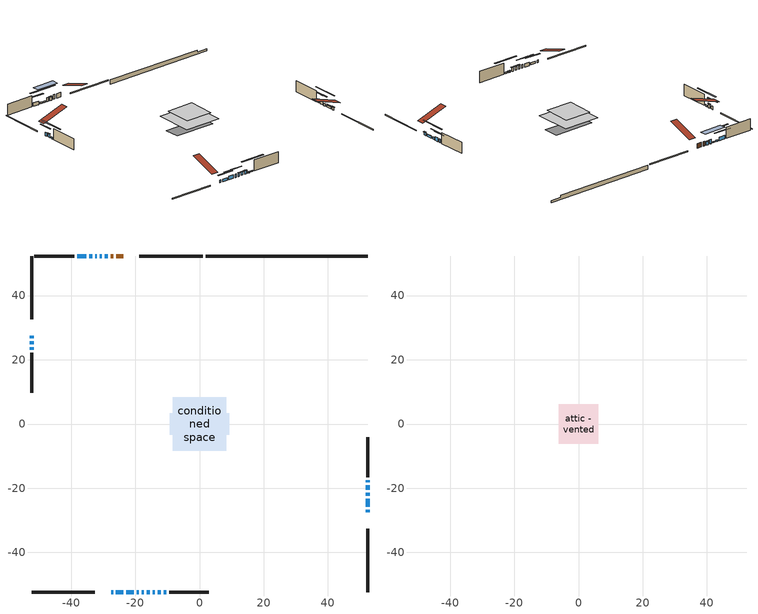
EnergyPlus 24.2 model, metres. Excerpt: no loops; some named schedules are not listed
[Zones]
conditioned space
 floor outside (Floor1 construction): -2.2,-2.2 -2.2,2.2 2.2,2.2 2.2,-2.2 z1.17
 floor adiabatic (AdiabaticFloorConstruction): -8.35,-8.35 -8.35,8.35 8.35,8.35 8.35,-8.35 z3.61
 floor foundation (Slab1 construction): -9.27,-3.33 -9.27,3.33 9.27,3.33 9.27,-3.33 z-0.66
 wall outside (RimJoist1 construction): 1,52.32 -18.78,52.32 / -52.32,-52.32 -32.55,-52.32 / -52.32,52.32 -52.32,32.55 / 52.32,-52.32 52.32,-32.55 z1.17:1.47
 wall outside (AdiabaticWallConstruction 1): -23.77,52.32 -25.86,52.32 / -26.79,52.32 -27.62,52.32 z1.17:3.2
 wall outside (AdiabaticWallConstruction): -27.56,-52.32 -26.94,-52.32 / 52.32,-27.56 52.32,-26.69 z1.17:2.39; -26.01,-52.32 -23.7,-52.32 z1.17:2.19; -22.77,-52.32 -20.48,-52.32 / -52.32,27.56 -52.32,26.64 / -28.55,52.32 -29.46,52.32 / -16.48,-52.32 -15.46,-52.32 / -52.32,25.71 -52.32,24.8 / -35.31,52.32 -38.06,52.32 z1.17:2.69; -19.56,-52.32 -18.95,-52.32 / -18.02,-52.32 -17.41,-52.32 / -14.53,-52.32 -13.87,-52.32 / 52.32,-18.1 52.32,-17.49 z1.17:2.7; 52.32,-25.76 52.32,-23.32 z1.17:2.03; -30.39,52.32 -31,52.32 z1.17:2.95; -12.94,-52.32 -12.02,-52.32 z1.17:1.58; 52.32,-22.4 52.32,-21.48 z1.17:2.24; -31.93,52.32 -32.54,52.32 / -11.1,-52.32 -10.39,-52.32 z1.17:1.78; -33.47,52.32 -34.38,52.32 / -52.32,23.87 -52.32,23.1 z1.17:1.93; 52.32,-20.55 52.32,-19.03 z1.17:2.85
 wall outside (Wall1 construction): -38.98,52.32 -51.39,52.32 / -9.46,-52.32 2.95,-52.32 / -52.32,22.18 -52.32,9.77 / 52.32,-16.56 52.32,-4.15 z1.17:6.05
 wall foundation (FoundationWall1 construction): 1.93,52.32,-0.66 1.93,52.32,1.17 47.28,52.32,1.17 47.28,52.32,0.23 52.32,52.32,0.23 52.32,52.32,-0.66
 window (WindowConstruction 16): -27.55,-52.32 -26.94,-52.32 z1.17:2.39
 window (WindowConstruction 3): -26.01,-52.32 -23.7,-52.32 z1.17:2.18
 window (WindowConstruction 4): -22.77,-52.32 -20.48,-52.32 z1.17:2.69
 window (WindowConstruction 5): -19.56,-52.32 -18.95,-52.32 z1.17:2.69
 window (WindowConstruction 6): -52.32,27.55 -52.32,26.64 z1.17:2.69
 window (WindowConstruction 7): 52.32,-27.55 52.32,-26.69 z1.17:2.39
 window (WindowConstruction 8): 52.32,-25.76 52.32,-23.32 z1.17:2.03
 window (WindowConstruction 9): -28.55,52.32 -29.46,52.32 z1.17:2.69
 window (WindowConstruction 10): -30.39,52.32 -31,52.32 z1.17:2.95
 window (WindowConstruction 11): -18.02,-52.32 -17.41,-52.32 z1.17:2.69
 window (WindowConstruction 12): -16.48,-52.32 -15.46,-52.32 z1.17:2.69
 window (WindowConstruction 13): -14.53,-52.32 -13.87,-52.32 z1.17:2.69
 window (WindowConstruction 14): -12.94,-52.32 -12.03,-52.32 z1.17:1.58
 window (WindowConstruction 15): -52.32,25.71 -52.32,24.8 z1.17:2.69
 window (WindowConstruction 17): 52.32,-22.4 52.32,-21.48 z1.17:2.24
 window (WindowConstruction 18): -31.93,52.32 -32.54,52.32 z1.17:1.78
 window (WindowConstruction 19): -33.47,52.32 -34.38,52.32 z1.17:1.93
 window (WindowConstruction 20): -11.1,-52.32 -10.39,-52.32 z1.17:1.78
 window (WindowConstruction 21): -52.32,23.87 -52.32,23.11 z1.17:1.93
 window (WindowConstruction): 52.32,-20.55 52.32,-19.03 z1.17:2.85
 window (WindowConstruction 1): 52.32,-18.1 52.32,-17.49 z1.17:2.69
 window (WindowConstruction 2): -35.31,52.32 -38.05,52.32 z1.17:2.69
 door (Door): -23.77,52.32 -25.86,52.32 z1.17:3.2
 door (Door 1): -26.79,52.32 -27.62,52.32 z1.17:3.2
 ceiling adiabatic (AdiabaticFloorConstruction): 8.35,-8.35 8.35,8.35 -8.35,8.35 -8.35,-8.35 z3.61
attic - vented
 floor to conditioned space (Floor2 construction Reversed): -6.11,-6.11 -6.11,6.11 6.11,6.11 6.11,-6.11 z6.05
 roof outside (Roof1 construction): -22.84,52.32,6.05 -22.84,40.43,10.01 -19.71,40.43,10.01 -19.71,52.32,6.05; -28.48,-52.32,6.05 -28.48,-40.43,10.01 -31.62,-40.43,10.01 -31.62,-52.32,6.05; -52.32,28.48,6.05 -40.43,28.48,10.01 -40.43,31.62,10.01 -52.32,31.62,6.05; 52.32,-28.48,6.05 40.43,-28.48,10.01 40.43,-31.62,10.01 52.32,-31.62,6.05
shading: -21.11,-52.32 -28.6,-52.32 -28.6,-52.73 -21.11,-52.73 z4.78; -17.89,-52.32 -25.36,-52.32 -25.36,-52.73 -17.89,-52.73 z5.28; -16.36,-52.32 -22.15,-52.32 -22.15,-52.73 -16.36,-52.73 z5.28; -52.32,24.05 -52.32,30.14 -52.73,30.14 -52.73,24.05 z5.28; 52.32,-26.49 52.32,-27.76 52.73,-27.76 52.73,-26.49 z2.59; 52.32,-23.12 52.32,-25.96 52.73,-25.96 52.73,-23.12 z2.23; -29.66,52.32 -28.35,52.32 -28.35,52.73 -29.66,52.73 z2.9; -35.88,52.32 -25.51,52.32 -25.51,55.12 -35.88,55.12 z7.83; -17.21,-52.32 -18.22,-52.32 -18.22,-52.73 -17.21,-52.73 z2.9; -15.26,-52.32 -16.68,-52.32 -16.68,-52.73 -15.26,-52.73 z2.9; -13.67,-52.32 -14.73,-52.32 -14.73,-52.73 -13.67,-52.73 z2.9; -11.83,-52.32 -13.14,-52.32 -13.14,-52.73 -11.83,-52.73 z1.78; -52.32,24.6 -52.32,25.91 -52.73,25.91 -52.73,24.6 z2.9; 52.32,-16.15 52.32,-27.73 52.73,-27.73 52.73,-16.15 z7.57; -37.87,52.32 -26.6,52.32 -26.6,52.73 -37.87,52.73 z7.11; -39.71,52.32 -28.14,52.32 -28.14,52.73 -39.71,52.73 z7.26; -5.06,-52.32 -16.43,-52.32 -16.43,-52.73 -5.06,-52.73 z7.11; -52.32,17.77 -52.32,29.2 -52.73,29.2 -52.73,17.77 z7.26; 52.32,-16.44 52.32,-23.14 52.73,-23.14 52.73,-16.44 z5.44; 52.32,-14.9 52.32,-20.69 52.73,-20.69 52.73,-14.9 z5.28; -40.65,52.32 -32.72,52.32 -32.72,52.73 -40.65,52.73 z5.28
[Building]
Building 1: Terrain=Suburbs
[Site:Location]
Point Petre AUT_ON: Latitude {deg}=43.83; Longitude {deg}=-77.15; Time Zone {hr}=-5; Elevation {m}=79; Keep Site Location Information=Yes
[Site:GroundTemperature:Shallow]
3.7516, 1.80644, 1.65067, 2.57374, 6.27937, 9.96774, 13.1654, 15.191, 15.363, 13.7156, 10.5995, 7.02426
[Site:WaterMainsTemperature]
Calculation Method=Schedule; Temperature Schedule=mains temperature schedule
[Material] Roughness=Rough; Thermal Absorptance=0.9
Name | Thickness {m} | Conductivity {W/m-K} | Density {kg/m3} | Specific Heat {J/kg-K} | Solar Absorptance | Visible Absorptance
asphalt or fiberglass shingles | 0.00635 | 0.162714 | 1121.4 | 1465.45 | 0.47 | 0.47
ceiling loosefill ins | 0.0846667 | 0.0480833 | 16.02 | 1046.75 | 0.7 | 0.7
ceiling stud and cavity | 0.1397 | 0.0955869 | 65.682 | 1177.47 | 0.7 | 0.7
concrete 4.0 in. | 0.1016 | 1.803125 | 2242.8 | 837.4 | 0.7 | 0.7
concrete 8.0 in. | 0.2032 | 1.803125 | 2242.8 | 837.4 | 0.7 | 0.7
door material | 0.04445 | 0.188738 | 512.64 | 1214.23 | 0.7 | 0.7
exterior vertical ins | 0.00483331 | 0.029427 | 32.04 | 1214.23 | 0.7 | 0.7
floor covering | 0.0127 | 0.0433444 | 54.468 | 1339.84 | 0.6 | 0.6
floor rigid ins; wall rigid ins | 0.512978 | 0.029427 | 32.04 | 1214.23 | 0.7 | 0.7
floor stud and cavity | 0.1397 | 0.528223 | 92.3553 | 1139.71 | 0.7 | 0.7
floor stud and cavity 1 | 0.1397 | 1.75129 | 37.0049 | 1207.88 | 0.7 | 0.7
furniture material conditioned space 1 | 0.1524 | 0.115458 | 640.8 | 1214.23 | 0.6 | 0.6
gypsum board | 0.0127 | 0.160291 | 801 | 837.4 | 0.6 | 0.6
gypsum board 1 | 0.0127 | 0.160291 | 801 | 837.4 | 0.7 | 0.7
osb sheathing 0.5 in. | 0.0127 | 0.115458 | 512.64 | 1214.23 | 0.7 | 0.7
osb sheathing 0.75 in. | 0.01905 | 0.115458 | 512.64 | 1214.23 | 0.7 | 0.7
rim joist stud and cavity | 0.0508 | 0.107068 | 50.32683 | 1063.81 | 0.6 | 0.6
slab rigid ins | 0.00025908 | 0.029427 | 32.04 | 1214.23 | 0.7 | 0.7
wall stud and cavity | 0.1397 | 0.515213 | 139.0536 | 1170.24 | 0.7 | 0.7
wall stud and cavity 1 | 0.0889 | 0.380278 | 52.3479 | 1209.89 | 0.7 | 0.7
wall stud and cavity 2 | 0.0889 | 0.391764 | 83.0341 | 1211.67 | 0.7 | 0.7
wood siding | 0.0254 | 0.102417 | 544.68 | 1172.36 | 0.74 | 0.74
wood siding 1; wood siding 2; wood siding 3 | 0.0254 | 0.102417 | 544.68 | 1172.36 | 0.7 | 0.7
[WindowMaterial:SimpleGlazingSystem]
Name | U-Factor {W/m2-K} | Solar Heat Gain Coefficient
WindowMaterial | 2.77541 | 0.65
WindowMaterial 1 | 2.76746 | 0.63
WindowMaterial 10 | 5.0943 | 0.64
WindowMaterial 11 | 4.98699 | 0.61
WindowMaterial 12 | 2.77257 | 0.64
WindowMaterial 13 | 2.74702 | 0.58
WindowMaterial 14 | 2.765186 | 0.62
WindowMaterial 15 | 2.75269 | 0.59
WindowMaterial 16 | 5.411134 | 0.69
WindowMaterial 2 | 2.45346 | 0.62
WindowMaterial 3 | 2.41429 | 0.63
WindowMaterial 4 | 2.48072 | 0.61
WindowMaterial 5 | 2.52217 | 0.59
WindowMaterial 6 | 2.773703 | 0.65
WindowMaterial 7 | 5.53378 | 0.72
WindowMaterial 8 | 2.56305 | 0.57
WindowMaterial 9 | 2.50627 | 0.59
[Construction]
AdiabaticFloorConstruction: floor stud and cavity 1, floor rigid ins, osb sheathing 0.75 in., floor covering
AdiabaticWallConstruction: wood siding 2, wall rigid ins, wall stud and cavity 1, gypsum board
AdiabaticWallConstruction 1: wood siding 3, wall rigid ins, wall stud and cavity 1, gypsum board
Door; Door 1: door material
Floor1 construction: floor stud and cavity, osb sheathing 0.75 in., floor covering
Floor2 construction Reversed: gypsum board, ceiling stud and cavity, ceiling loosefill ins
FoundationWall1 construction: concrete 8.0 in., gypsum board 1
furniture construction conditioned space 1: furniture material conditioned space 1
PartitionWallConstruction: gypsum board, wall stud and cavity 2, gypsum board
RimJoist1 construction: wood siding 1, rim joist stud and cavity
Roof1 construction: asphalt or fiberglass shingles
Slab1 construction: slab rigid ins, concrete 4.0 in.
Wall1 construction: wood siding, osb sheathing 0.5 in., wall stud and cavity, gypsum board
WindowConstruction: WindowMaterial
WindowConstruction 1: WindowMaterial 1
WindowConstruction 10: WindowMaterial 7
WindowConstruction 11; WindowConstruction 5: WindowMaterial 5
WindowConstruction 12: WindowMaterial 8
WindowConstruction 13: WindowMaterial 9
WindowConstruction 14: WindowMaterial 10
WindowConstruction 15; WindowConstruction 2; WindowConstruction 6; WindowConstruction 9: WindowMaterial 2
WindowConstruction 16: WindowMaterial 11
WindowConstruction 17: WindowMaterial 12
WindowConstruction 18: WindowMaterial 13
WindowConstruction 19: WindowMaterial 14
WindowConstruction 20: WindowMaterial 15
WindowConstruction 21: WindowMaterial 16
WindowConstruction 3: WindowMaterial 3
WindowConstruction 4: WindowMaterial 4
WindowConstruction 7; WindowConstruction 8: WindowMaterial 6
[Zone] Multiplier=1; Part of Total Floor Area=Yes
Name | Volume {m3}
attic - vented | 96.0317
conditioned space | 1007.5
[Space]
Name | Zone | Volume {m3}
attic - vented 1 | attic - vented | 96.0317
conditioned space 1 | conditioned space | 1007.5
[ZoneInfiltration:EffectiveLeakageArea]
infil attic - vented 1: Zone or Space=attic - vented 1; Schedule=Always On Discrete; Effective Air Leakage Area {cm2}=5424.73; Stack Coefficient=0.000275752; Wind Coefficient=1.12196e-05
[ZoneMixing]
whole house fan mix: Zone or Space=attic - vented; Schedule=Always On Continuous; Design Flow Rate Calculation Method=Flow/Zone; Design Flow Rate {m3/s}=0; Source Zone or Space=conditioned space
[SurfaceProperty:ExposedFoundationPerimeter]
Slab1: Exposed Perimeter Calculation Method=TotalExposedPerimeter; Total Exposed Perimeter {m}=50.395
[InternalMass] Zone or ZoneList=conditioned space; Space or SpaceList=conditioned space 1
Name | Construction | Surface Area {m2}
furniture mass conditioned space 1 | furniture construction conditioned space 1 | 168.684
partition wall mass | PartitionWallConstruction | 421.71
[Lights]
interior lighting: Zone or ZoneList or Space or SpaceList=conditioned space 1; Schedule=interior lighting schedule; Design Level Calculation Method=LightingLevel; Lighting Level {W}=343.2; Return Air Fraction=0; Fraction Radiant=0.6; Fraction Visible=0.2; Fraction Replaceable=1
[People]
occupants: Zone or ZoneList or Space or SpaceList=conditioned space 1; Number of People Schedule=occupants schedule; Number of People Calculation Method=People; Number of People=3; Fraction Radiant=0.314171; Sensible Heat Fraction=0.56303; Activity Level Schedule=occupants activity schedule; Carbon Dioxide Generation Rate {m3/s-W}=0; Enable ASHRAE 55 Comfort Warnings=No; Mean Radiant Temperature Calculation Type=EnclosureAveraged
[ElectricEquipment] Zone or ZoneList or Space or SpaceList=conditioned space 1; Design Level Calculation Method=EquipmentLevel
Name | Schedule | Design Level {W} | Fraction Latent | Fraction Radiant | Fraction Lost
clothes dryer | clothes dryer schedule | 140.772 | 0.015 | 0.081 | 0.85
clothes washer | clothes washer schedule | 32.1985 | 0.03 | 0.162 | 0.7
cooking range | cooking range schedule | 215.147 | 0.08 | 0.432 | 0.2
dishwasher | dishwasher schedule | 66.8632 | 0.3 | 0.18 | 0.4
fridge | fridge schedule | 72.9452 | 0 | 0.6 | 0
mech vent bath fan 0 | mech vent bath fan 0 schedule | 50.2 | 0 | 0 | 1
mech vent house fan | mech vent house fan schedule | 0 | 0 | 0 | 1
mech vent house fan cfis | mech vent house fan cfis schedule | 0 | 0 | 0 | 0
misc plug loads | misc plug loads schedule | 494.7 | 0.045 | 0.513 | 0.1
whole house fan | Always On Discrete | 0 | 0 | 0 | 1
[OtherEquipment] Zone or ZoneList or Space or SpaceList=conditioned space 1; Design Level Calculation Method=EquipmentLevel
Name | Fuel Type | Schedule | Design Level {W} | Fraction Latent | Fraction Radiant | Fraction Lost
clothes dryer 1 | Electricity | clothes dryer schedule | 0 | 0.015 | 0.081 | 0.85
cooking range 1 | Electricity | cooking range schedule | 0 | 0.08 | 0.432 | 0.2
general water use latent | None | general water use schedule | 62.594 | 1 | 0 | 0
general water use sensible | None | general water use schedule | -61.6891 | 0 | 0.6 | 0
mech vent house fan latent load | None | Always On Discrete | 0 | 1 | 0 | 0
mech vent house fan sensible load | None | Always On Discrete | 0 | 0 | 0 | 0
water heater energy adjustment1 | NaturalGas | Always On Discrete | 0.01 | 0 | 0 | 1
[ZoneInfiltration:DesignFlowRate] Zone or ZoneList or Space or SpaceList=conditioned space 1; Schedule=Always On Discrete; Design Flow Rate Calculation Method=Flow/Zone; Design Flow Rate {m3/s}=0
infil flow; natural vent flow; whole house fan flow
[Foundation:Kiva]
Foundation Kiva 1: Initial Indoor Air Temperature {C}=18; Wall Height Above Grade {m}=1.16997; Wall Depth Below Slab {m}=0.2032; Custom Block Material Name 1=exterior vertical ins; Custom Block Depth 1 {m}=1.82999; Custom Block X Position 1 {m}=0.2159; Custom Block Z Position 1 {m}=0
[Foundation:Kiva:Settings]
Soil Conductivity {W/m-K}=0.849921; Soil Density {kg/m3}=1842.3; Soil Specific Heat {J/kg-K}=418.7; Ground Solar Absorptivity=0.9; Ground Thermal Absorptivity=0.9; Ground Surface Roughness {m}=0.03; Far-Field Width {m}=40; Deep-Ground Boundary Condition=ZeroFlux; Deep-Ground Depth {m}=40; Minimum Cell Dimension {m}=0.2; Maximum Cell Growth Coefficient=3; Simulation Timestep=Timestep
[Exterior:Lights]
exterior lighting: Schedule=exterior lighting schedule; Design Level {W}=75.6
[Schedule:Constant]
Name | Hourly Value
Always On Continuous; mech vent house fan schedule; mech vent house fan cfis schedule; Always On Discrete | 1
occupants activity schedule | 117.228
fridge schedule | 0
[Schedule:Week:Daily]
interior lighting schedule Week Rule - Jan1-Jan27: interior lighting schedule day, interior lighting schedule day, interior lighting schedule day, interior lighting schedule day, interior lighting schedule day, interior lighting schedule day, interior lighting schedule day, interior lighting schedule default day, interior lighting schedule default day, interior lighting schedule default day, interior lighting schedule default day, interior lighting schedule default day
interior lighting schedule Week Rule - Jan28-Feb3: interior lighting schedule day, interior lighting schedule day, interior lighting schedule day, interior lighting schedule day, interior lighting schedule day 1, interior lighting schedule day 1, interior lighting schedule day 1, interior lighting schedule default day, interior lighting schedule default day, interior lighting schedule default day, interior lighting schedule default day, interior lighting schedule default day
interior lighting schedule Week Rule - Feb4-Feb24: interior lighting schedule day 1, interior lighting schedule day 1, interior lighting schedule day 1, interior lighting schedule day 1, interior lighting schedule day 1, interior lighting schedule day 1, interior lighting schedule day 1, interior lighting schedule default day, interior lighting schedule default day, interior lighting schedule default day, interior lighting schedule default day, interior lighting schedule default day
interior lighting schedule Week Rule - Feb25-Mar3: interior lighting schedule day 1, interior lighting schedule day 1, interior lighting schedule day 1, interior lighting schedule day 1, interior lighting schedule day 2, interior lighting schedule day 2, interior lighting schedule day 2, interior lighting schedule default day, interior lighting schedule default day, interior lighting schedule default day, interior lighting schedule default day, interior lighting schedule default day
interior lighting schedule Week Rule - Mar4-Mar31: interior lighting schedule day 2, interior lighting schedule day 2, interior lighting schedule day 2, interior lighting schedule day 2, interior lighting schedule day 2, interior lighting schedule day 2, interior lighting schedule day 2, interior lighting schedule default day, interior lighting schedule default day, interior lighting schedule default day, interior lighting schedule default day, interior lighting schedule default day
interior lighting schedule Week Rule - Apr1-Apr28: interior lighting schedule day 3, interior lighting schedule day 3, interior lighting schedule day 3, interior lighting schedule day 3, interior lighting schedule day 3, interior lighting schedule day 3, interior lighting schedule day 3, interior lighting schedule default day, interior lighting schedule default day, interior lighting schedule default day, interior lighting schedule default day, interior lighting schedule default day
interior lighting schedule Week Rule - Apr29-May5: interior lighting schedule day 3, interior lighting schedule day 3, interior lighting schedule day 4, interior lighting schedule day 4, interior lighting schedule day 4, interior lighting schedule day 4, interior lighting schedule day 4, interior lighting schedule default day, interior lighting schedule default day, interior lighting schedule default day, interior lighting schedule default day, interior lighting schedule default day
interior lighting schedule Week Rule - May6-May26: interior lighting schedule day 4, interior lighting schedule day 4, interior lighting schedule day 4, interior lighting schedule day 4, interior lighting schedule day 4, interior lighting schedule day 4, interior lighting schedule day 4, interior lighting schedule default day, interior lighting schedule default day, interior lighting schedule default day, interior lighting schedule default day, interior lighting schedule default day
interior lighting schedule Week Rule - May27-Jun2: interior lighting schedule day 4, interior lighting schedule day 4, interior lighting schedule day 4, interior lighting schedule day 4, interior lighting schedule day 4, interior lighting schedule day 5, interior lighting schedule day 5, interior lighting schedule default day, interior lighting schedule default day, interior lighting schedule default day, interior lighting schedule default day, interior lighting schedule default day
interior lighting schedule Week Rule - Jun3-Jun30: interior lighting schedule day 5, interior lighting schedule day 5, interior lighting schedule day 5, interior lighting schedule day 5, interior lighting schedule day 5, interior lighting schedule day 5, interior lighting schedule day 5, interior lighting schedule default day, interior lighting schedule default day, interior lighting schedule default day, interior lighting schedule default day, interior lighting schedule default day
interior lighting schedule Week Rule - Jul1-Jul28: interior lighting schedule day 6, interior lighting schedule day 6, interior lighting schedule day 6, interior lighting schedule day 6, interior lighting schedule day 6, interior lighting schedule day 6, interior lighting schedule day 6, interior lighting schedule default day, interior lighting schedule default day, interior lighting schedule default day, interior lighting schedule default day, interior lighting schedule default day
interior lighting schedule Week Rule - Jul29-Aug4: interior lighting schedule day 6, interior lighting schedule day 6, interior lighting schedule day 6, interior lighting schedule day 7, interior lighting schedule day 7, interior lighting schedule day 7, interior lighting schedule day 7, interior lighting schedule default day, interior lighting schedule default day, interior lighting schedule default day, interior lighting schedule default day, interior lighting schedule default day
interior lighting schedule Week Rule - Aug5-Aug25: interior lighting schedule day 7, interior lighting schedule day 7, interior lighting schedule day 7, interior lighting schedule day 7, interior lighting schedule day 7, interior lighting schedule day 7, interior lighting schedule day 7, interior lighting schedule default day, interior lighting schedule default day, interior lighting schedule default day, interior lighting schedule default day, interior lighting schedule default day
interior lighting schedule Week Rule - Aug26-Sep1: interior lighting schedule day 7, interior lighting schedule day 7, interior lighting schedule day 7, interior lighting schedule day 7, interior lighting schedule day 7, interior lighting schedule day 7, interior lighting schedule day 8, interior lighting schedule default day, interior lighting schedule default day, interior lighting schedule default day, interior lighting schedule default day, interior lighting schedule default day
interior lighting schedule Week Rule - Sep2-Sep29: interior lighting schedule day 8, interior lighting schedule day 8, interior lighting schedule day 8, interior lighting schedule day 8, interior lighting schedule day 8, interior lighting schedule day 8, interior lighting schedule day 8, interior lighting schedule default day, interior lighting schedule default day, interior lighting schedule default day, interior lighting schedule default day, interior lighting schedule default day
interior lighting schedule Week Rule - Sep30-Oct6: interior lighting schedule day 8, interior lighting schedule day 9, interior lighting schedule day 9, interior lighting schedule day 9, interior lighting schedule day 9, interior lighting schedule day 9, interior lighting schedule day 9, interior lighting schedule default day, interior lighting schedule default day, interior lighting schedule default day, interior lighting schedule default day, interior lighting schedule default day
interior lighting schedule Week Rule - Oct7-Oct27: interior lighting schedule day 9, interior lighting schedule day 9, interior lighting schedule day 9, interior lighting schedule day 9, interior lighting schedule day 9, interior lighting schedule day 9, interior lighting schedule day 9, interior lighting schedule default day, interior lighting schedule default day, interior lighting schedule default day, interior lighting schedule default day, interior lighting schedule default day
interior lighting schedule Week Rule - Oct28-Nov3: interior lighting schedule day 9, interior lighting schedule day 9, interior lighting schedule day 9, interior lighting schedule day 9, interior lighting schedule day 10, interior lighting schedule day 10, interior lighting schedule day 10, interior lighting schedule default day, interior lighting schedule default day, interior lighting schedule default day, interior lighting schedule default day, interior lighting schedule default day
interior lighting schedule Week Rule - Nov4-Nov24: interior lighting schedule day 10, interior lighting schedule day 10, interior lighting schedule day 10, interior lighting schedule day 10, interior lighting schedule day 10, interior lighting schedule day 10, interior lighting schedule day 10, interior lighting schedule default day, interior lighting schedule default day, interior lighting schedule default day, interior lighting schedule default day, interior lighting schedule default day
interior lighting schedule Week Rule - Nov25-Dec1: interior lighting schedule day 10, interior lighting schedule day 10, interior lighting schedule day 10, interior lighting schedule day 10, interior lighting schedule day 10, interior lighting schedule day 10, interior lighting schedule day 11, interior lighting schedule default day, interior lighting schedule default day, interior lighting schedule default day, interior lighting schedule default day, interior lighting schedule default day
interior lighting schedule Week Rule - Dec2-Dec31: interior lighting schedule day 11, interior lighting schedule day 11, interior lighting schedule day 11, interior lighting schedule day 11, interior lighting schedule day 11, interior lighting schedule day 11, interior lighting schedule day 11, interior lighting schedule default day, interior lighting schedule default day, interior lighting schedule default day, interior lighting schedule default day, interior lighting schedule default day
occupants schedule Week Rule - Jan1-Dec31: occupants schedule day, occupants schedule day, occupants schedule day, occupants schedule day, occupants schedule day, occupants schedule day, occupants schedule day, occupants schedule default day, occupants schedule default day, occupants schedule default day, occupants schedule default day, occupants schedule default day
clothes dryer schedule Week Rule - Jan1-Dec31: clothes dryer schedule day, clothes dryer schedule day, clothes dryer schedule day, clothes dryer schedule day, clothes dryer schedule day, clothes dryer schedule day, clothes dryer schedule day, clothes dryer schedule default day, clothes dryer schedule default day, clothes dryer schedule default day, clothes dryer schedule default day, clothes dryer schedule default day
clothes washer schedule Week Rule - Jan1-Dec31: clothes washer schedule day, clothes washer schedule day, clothes washer schedule day, clothes washer schedule day, clothes washer schedule day, clothes washer schedule day, clothes washer schedule day, clothes washer schedule default day, clothes washer schedule default day, clothes washer schedule default day, clothes washer schedule default day, clothes washer schedule default day
cooking range schedule Week Rule - Jan1-Dec31: cooking range schedule day, cooking range schedule day, cooking range schedule day, cooking range schedule day, cooking range schedule day, cooking range schedule day, cooking range schedule day, cooking range schedule default day, cooking range schedule default day, cooking range schedule default day, cooking range schedule default day, cooking range schedule default day
dishwasher schedule Week Rule - Jan1-Dec31: dishwasher schedule day, dishwasher schedule day, dishwasher schedule day, dishwasher schedule day, dishwasher schedule day, dishwasher schedule day, dishwasher schedule day, dishwasher schedule default day, dishwasher schedule default day, dishwasher schedule default day, dishwasher schedule default day, dishwasher schedule default day
mech vent bath fan 0 schedule Week Rule - Jan1-Dec31: mech vent bath fan 0 schedule day, mech vent bath fan 0 schedule day, mech vent bath fan 0 schedule day, mech vent bath fan 0 schedule day, mech vent bath fan 0 schedule day, mech vent bath fan 0 schedule day, mech vent bath fan 0 schedule day, mech vent bath fan 0 schedule default day, mech vent bath fan 0 schedule default day, mech vent bath fan 0 schedule default day, mech vent bath fan 0 schedule default day, mech vent bath fan 0 schedule default day
misc plug loads schedule Week Rule - Jan1-Dec31: misc plug loads schedule day, misc plug loads schedule day, misc plug loads schedule day, misc plug loads schedule day, misc plug loads schedule day, misc plug loads schedule day, misc plug loads schedule day, misc plug loads schedule default day, misc plug loads schedule default day, misc plug loads schedule default day, misc plug loads schedule default day, misc plug loads schedule default day
general water use schedule Week Rule - Jan1-Dec31: general water use schedule day, general water use schedule day, general water use schedule day, general water use schedule day, general water use schedule day, general water use schedule day, general water use schedule day, general water use schedule default day, general water use schedule default day, general water use schedule default day, general water use schedule default day, general water use schedule default day
exterior lighting schedule Week Rule - Jan1-Jan27: exterior lighting schedule day, exterior lighting schedule day, exterior lighting schedule day, exterior lighting schedule day, exterior lighting schedule day, exterior lighting schedule day, exterior lighting schedule day, exterior lighting schedule default day, exterior lighting schedule default day, exterior lighting schedule default day, exterior lighting schedule default day, exterior lighting schedule default day
exterior lighting schedule Week Rule - Jan28-Feb3: exterior lighting schedule day, exterior lighting schedule day, exterior lighting schedule day, exterior lighting schedule day, exterior lighting schedule day 1, exterior lighting schedule day 1, exterior lighting schedule day 1, exterior lighting schedule default day, exterior lighting schedule default day, exterior lighting schedule default day, exterior lighting schedule default day, exterior lighting schedule default day
exterior lighting schedule Week Rule - Feb4-Feb24: exterior lighting schedule day 1, exterior lighting schedule day 1, exterior lighting schedule day 1, exterior lighting schedule day 1, exterior lighting schedule day 1, exterior lighting schedule day 1, exterior lighting schedule day 1, exterior lighting schedule default day, exterior lighting schedule default day, exterior lighting schedule default day, exterior lighting schedule default day, exterior lighting schedule default day
exterior lighting schedule Week Rule - Feb25-Mar3: exterior lighting schedule day 1, exterior lighting schedule day 1, exterior lighting schedule day 1, exterior lighting schedule day 1, exterior lighting schedule day 2, exterior lighting schedule day 2, exterior lighting schedule day 2, exterior lighting schedule default day, exterior lighting schedule default day, exterior lighting schedule default day, exterior lighting schedule default day, exterior lighting schedule default day
exterior lighting schedule Week Rule - Mar4-Mar31: exterior lighting schedule day 2, exterior lighting schedule day 2, exterior lighting schedule day 2, exterior lighting schedule day 2, exterior lighting schedule day 2, exterior lighting schedule day 2, exterior lighting schedule day 2, exterior lighting schedule default day, exterior lighting schedule default day, exterior lighting schedule default day, exterior lighting schedule default day, exterior lighting schedule default day
exterior lighting schedule Week Rule - Apr1-Apr28: exterior lighting schedule day 3, exterior lighting schedule day 3, exterior lighting schedule day 3, exterior lighting schedule day 3, exterior lighting schedule day 3, exterior lighting schedule day 3, exterior lighting schedule day 3, exterior lighting schedule default day, exterior lighting schedule default day, exterior lighting schedule default day, exterior lighting schedule default day, exterior lighting schedule default day
exterior lighting schedule Week Rule - Apr29-May5: exterior lighting schedule day 3, exterior lighting schedule day 3, exterior lighting schedule day 4, exterior lighting schedule day 4, exterior lighting schedule day 4, exterior lighting schedule day 4, exterior lighting schedule day 4, exterior lighting schedule default day, exterior lighting schedule default day, exterior lighting schedule default day, exterior lighting schedule default day, exterior lighting schedule default day
exterior lighting schedule Week Rule - May6-May26: exterior lighting schedule day 4, exterior lighting schedule day 4, exterior lighting schedule day 4, exterior lighting schedule day 4, exterior lighting schedule day 4, exterior lighting schedule day 4, exterior lighting schedule day 4, exterior lighting schedule default day, exterior lighting schedule default day, exterior lighting schedule default day, exterior lighting schedule default day, exterior lighting schedule default day
exterior lighting schedule Week Rule - May27-Jun2: exterior lighting schedule day 4, exterior lighting schedule day 4, exterior lighting schedule day 4, exterior lighting schedule day 4, exterior lighting schedule day 4, exterior lighting schedule day 5, exterior lighting schedule day 5, exterior lighting schedule default day, exterior lighting schedule default day, exterior lighting schedule default day, exterior lighting schedule default day, exterior lighting schedule default day
exterior lighting schedule Week Rule - Jun3-Jun30: exterior lighting schedule day 5, exterior lighting schedule day 5, exterior lighting schedule day 5, exterior lighting schedule day 5, exterior lighting schedule day 5, exterior lighting schedule day 5, exterior lighting schedule day 5, exterior lighting schedule default day, exterior lighting schedule default day, exterior lighting schedule default day, exterior lighting schedule default day, exterior lighting schedule default day
exterior lighting schedule Week Rule - Jul1-Jul28: exterior lighting schedule day 6, exterior lighting schedule day 6, exterior lighting schedule day 6, exterior lighting schedule day 6, exterior lighting schedule day 6, exterior lighting schedule day 6, exterior lighting schedule day 6, exterior lighting schedule default day, exterior lighting schedule default day, exterior lighting schedule default day, exterior lighting schedule default day, exterior lighting schedule default day
exterior lighting schedule Week Rule - Jul29-Aug4: exterior lighting schedule day 6, exterior lighting schedule day 6, exterior lighting schedule day 6, exterior lighting schedule day 7, exterior lighting schedule day 7, exterior lighting schedule day 7, exterior lighting schedule day 7, exterior lighting schedule default day, exterior lighting schedule default day, exterior lighting schedule default day, exterior lighting schedule default day, exterior lighting schedule default day
exterior lighting schedule Week Rule - Aug5-Aug25: exterior lighting schedule day 7, exterior lighting schedule day 7, exterior lighting schedule day 7, exterior lighting schedule day 7, exterior lighting schedule day 7, exterior lighting schedule day 7, exterior lighting schedule day 7, exterior lighting schedule default day, exterior lighting schedule default day, exterior lighting schedule default day, exterior lighting schedule default day, exterior lighting schedule default day
[Schedule:Year]
interior lighting schedule: interior lighting schedule Week Rule - Jan1-Jan27, 1, 1, 1, 27, interior lighting schedule Week Rule - Jan28-Feb3, 1, 28, 2, 3, interior lighting schedule Week Rule - Feb4-Feb24, 2, 4, 2, 24, interior lighting schedule Week Rule - Feb25-Mar3, 2, 25, 3, 3, interior lighting schedule Week Rule - Mar4-Mar31, 3, 4, 3, 31, interior lighting schedule Week Rule - Apr1-Apr28, 4, 1, 4, 28, interior lighting schedule Week Rule - Apr29-May5, 4, 29, 5, 5, interior lighting schedule Week Rule - May6-May26, 5, 6, 5, 26, interior lighting schedule Week Rule - May27-Jun2, 5, 27, 6, 2, interior lighting schedule Week Rule - Jun3-Jun30, 6, 3, 6, 30, interior lighting schedule Week Rule - Jul1-Jul28, 7, 1, 7, 28, interior lighting schedule Week Rule - Jul29-Aug4, 7, 29, 8, 4, interior lighting schedule Week Rule - Aug5-Aug25, 8, 5, 8, 25, interior lighting schedule Week Rule - Aug26-Sep1, 8, 26, 9, 1, interior lighting schedule Week Rule - Sep2-Sep29, 9, 2, 9, 29, interior lighting schedule Week Rule - Sep30-Oct6, 9, 30, 10, 6, interior lighting schedule Week Rule - Oct7-Oct27, 10, 7, 10, 27, interior lighting schedule Week Rule - Oct28-Nov3, 10, 28, 11, 3, interior lighting schedule Week Rule - Nov4-Nov24, 11, 4, 11, 24, interior lighting schedule Week Rule - Nov25-Dec1, 11, 25, 12, 1, interior lighting schedule Week Rule - Dec2-Dec31, 12, 2, 12, 31
occupants schedule: occupants schedule Week Rule - Jan1-Dec31, 1, 1, 12, 31
clothes dryer schedule: clothes dryer schedule Week Rule - Jan1-Dec31, 1, 1, 12, 31
clothes washer schedule: clothes washer schedule Week Rule - Jan1-Dec31, 1, 1, 12, 31
cooking range schedule: cooking range schedule Week Rule - Jan1-Dec31, 1, 1, 12, 31
dishwasher schedule: dishwasher schedule Week Rule - Jan1-Dec31, 1, 1, 12, 31
mech vent bath fan 0 schedule: mech vent bath fan 0 schedule Week Rule - Jan1-Dec31, 1, 1, 12, 31
misc plug loads schedule: misc plug loads schedule Week Rule - Jan1-Dec31, 1, 1, 12, 31
general water use schedule: general water use schedule Week Rule - Jan1-Dec31, 1, 1, 12, 31
exterior lighting schedule: exterior lighting schedule Week Rule - Jan1-Jan27, 1, 1, 1, 27, exterior lighting schedule Week Rule - Jan28-Feb3, 1, 28, 2, 3, exterior lighting schedule Week Rule - Feb4-Feb24, 2, 4, 2, 24, exterior lighting schedule Week Rule - Feb25-Mar3, 2, 25, 3, 3, exterior lighting schedule Week Rule - Mar4-Mar31, 3, 4, 3, 31, exterior lighting schedule Week Rule - Apr1-Apr28, 4, 1, 4, 28, exterior lighting schedule Week Rule - Apr29-May5, 4, 29, 5, 5, exterior lighting schedule Week Rule - May6-May26, 5, 6, 5, 26, exterior lighting schedule Week Rule - May27-Jun2, 5, 27, 6, 2, exterior lighting schedule Week Rule - Jun3-Jun30, 6, 3, 6, 30, exterior lighting schedule Week Rule - Jul1-Jul28, 7, 1, 7, 28, exterior lighting schedule Week Rule - Jul29-Aug4, 7, 29, 8, 4, exterior lighting schedule Week Rule - Aug5-Aug25, 8, 5, 8, 25, exterior lighting schedule Week Rule - Aug26-Sep1, 8, 26, 9, 1, exterior lighting schedule Week Rule - Sep2-Sep29, 9, 2, 9, 29, exterior lighting schedule Week Rule - Sep30-Oct6, 9, 30, 10, 6, exterior lighting schedule Week Rule - Oct7-Oct27, 10, 7, 10, 27, exterior lighting schedule Week Rule - Oct28-Nov3, 10, 28, 11, 3, exterior lighting schedule Week Rule - Nov4-Nov24, 11, 4, 11, 24, exterior lighting schedule Week Rule - Nov25-Dec1, 11, 25, 12, 1, exterior lighting schedule Week Rule - Dec2-Dec31, 12, 2, 12, 31
[Schedule:Compact]
mains temperature schedule: Through: 01/01, For: AllDays, Until: 24:00, 7.83056, Through: 01/02, For: AllDays, Until: 24:00, 7.76444, Through: 01/03, For: AllDays, Until: 24:00, 7.69889, Through: 01/04, For: AllDays, Until: 24:00, 7.635, Through: 01/05, For: AllDays, Until: 24:00, 7.57222, Through: 01/06, For: AllDays, Until: 24:00, 7.51056, Through: 01/07, For: AllDays, Until: 24:00, 7.45, Through: 01/08, For: AllDays, Until: 24:00, 7.39111, Through: 01/09, For: AllDays, Until: 24:00, 7.33278, Through: 01/10, For: AllDays, Until: 24:00, 7.27667, Through: 01/11, For: AllDays, Until: 24:00, 7.22111, Through: 01/12, For: AllDays, Until: 24:00, 7.16722, Through: 01/13, For: AllDays, Until: 24:00, 7.11444, Through: 01/14, For: AllDays, Until: 24:00, 7.06333, Through: 01/15, For: AllDays, Until: 24:00, 7.01333, Through: 01/16, For: AllDays, Until: 24:00, 6.965, Through: 01/17, For: AllDays, Until: 24:00, 6.91778, Through: 01/18, For: AllDays, Until: 24:00, 6.87167, Through: 01/19, For: AllDays, Until: 24:00, 6.82778, Through: 01/20, For: AllDays, Until: 24:00, 6.78444, Through: 01/21, For: AllDays, Until: 24:00, 6.74333, Through: 01/22, For: AllDays, Until: 24:00, 6.70333, Through: 01/23, For: AllDays, Until: 24:00, 6.665, Through: 01/24, For: AllDays, Until: 24:00, 6.62778, Through: 01/25, For: AllDays, Until: 24:00, 6.59222, Through: 01/26, For: AllDays, Until: 24:00, 6.55833, Through: 01/27, For: AllDays, Until: 24:00, 6.52556, Through: 01/28, For: AllDays, Until: 24:00, 6.495, Through: 01/29, For: AllDays, Until: 24:00, 6.46556, Through: 01/30, For: AllDays, Until: 24:00, 6.43722, Through: 01/31, For: AllDays, Until: 24:00, 6.41111, Through: 02/01, For: AllDays, Until: 24:00, 6.38611, Through: 02/02, For: AllDays, Until: 24:00, 6.36333, Through: 02/03, For: AllDays, Until: 24:00, 6.34167, Through: 02/04, For: AllDays, Until: 24:00, 6.32111, Through: 02/05, For: AllDays, Until: 24:00, 6.30278, Through: 02/06, For: AllDays, Until: 24:00, 6.28611, Through: 02/07, For: AllDays, Until: 24:00, 6.27056, Through: 02/08, For: AllDays, Until: 24:00, 6.25722, Through: 02/09, For: AllDays, Until: 24:00, 6.245, Through: 02/10, For: AllDays, Until: 24:00, 6.23444, Through: 02/11, For: AllDays, Until: 24:00, 6.22556, Through: 02/12, For: AllDays, Until: 24:00, 6.21833, Through: 02/13, For: AllDays, Until: 24:00, 6.21278, Through: 02/14, For: AllDays, Until: 24:00, 6.20889, Through: 02/15, For: AllDays, Until: 24:00, 6.20611, Through: 02/16, For: AllDays, Until: 24:00, 6.20556, Through: 02/17, For: AllDays, Until: 24:00, 6.20611, Through: 02/18, For: AllDays, Until: 24:00, 6.20889, Through: 02/19, For: AllDays, Until: 24:00, 6.21278, Through: 02/20, For: AllDays, Until: 24:00, 6.21833, Through: 02/21, For: AllDays, Until: 24:00, 6.22556, Through: 02/22, For: AllDays, Until: 24:00, 6.235, Through: 02/23, For: AllDays, Until: 24:00, 6.245, Through: 02/24, For: AllDays, Until: 24:00, 6.25722, Through: 02/25, For: AllDays, Until: 24:00, 6.27111, Through: 02/26, For: AllDays, Until: 24:00, 6.28667, Through: 02/27, For: AllDays, Until: 24:00, 6.30333, Through: 02/28, For: AllDays, Until: 24:00, 6.32222, Through: 03/01, For: AllDays, Until: 24:00, 6.34222, Through: 03/02, For: AllDays, Until: 24:00, 6.36389, Through: 03/03, For: AllDays, Until: 24:00, 6.38722, Through: 03/04, For: AllDays, Until: 24:00, 6.41167, Through: 03/05, For: AllDays, Until: 24:00, 6.43833, Through: 03/06, For: AllDays, Until: 24:00, 6.46611, Through: 03/07, For: AllDays, Until: 24:00, 6.49556, Through: 03/08, For: AllDays, Until: 24:00, 6.52667, Through: 03/09, For: AllDays, Until: 24:00, 6.55944, Through: 03/10, For: AllDays, Until: 24:00, 6.59333, Through: 03/11, For: AllDays, Until: 24:00, 6.62889, Through: 03/12, For: AllDays, Until: 24:00, 6.66611, Through: 03/13, For: AllDays, Until: 24:00, 6.70444, Through: 03/14, For: AllDays, Until: 24:00, 6.74444, Through: 03/15, For: AllDays, Until: 24:00, 6.78611, Through: 03/16, For: AllDays, Until: 24:00, 6.82889, Through: 03/17, For: AllDays, Until: 24:00, 6.87333, Through: 03/18, For: AllDays, Until: 24:00, 6.91889, Through: 03/19, For: AllDays, Until: 24:00, 6.96611, Through: 03/20, For: AllDays, Until: 24:00, 7.015, Through: 03/21, For: AllDays, Until: 24:00, 7.065, Through: 03/22, For: AllDays, Until: 24:00, 7.11611, Through: 03/23, For: AllDays, Until: 24:00, 7.16889, Through: 03/24, For: AllDays, Until: 24:00, 7.22278, Through: 03/25, For: AllDays, Until: 24:00, 7.27833, Through: 03/26, For: AllDays, Until: 24:00, 7.335, Through: 03/27, For: AllDays, Until: 24:00, 7.39278, Through: 03/28, For: AllDays, Until: 24:00, 7.45222, Through: 03/29, For: AllDays, Until: 24:00, 7.51222, Through: 03/30, For: AllDays, Until: 24:00, 7.57389, Through: 03/31, For: AllDays, Until: 24:00, 7.63722, Through: 04/01, For: AllDays, Until: 24:00, 7.70111, Through: 04/02, For: AllDays, Until: 24:00, 7.76611, Through: 04/03, For: AllDays, Until: 24:00, 7.83278, Through: 04/04, For: AllDays, Until: 24:00, 7.90056, Through: 04/05, For: AllDays, Until: 24:00, 7.96889, Through: 04/06, For: AllDays, Until: 24:00, 8.03889, Through: 04/07, For: AllDays, Until: 24:00, 8.10944, Through: 04/08, For: AllDays, Until: 24:00, 8.18167, Through: 04/09, For: AllDays, Until: 24:00, 8.25444, Through: 04/10, For: AllDays, Until: 24:00, 8.32833, Through: 04/11, For: AllDays, Until: 24:00, 8.40333, Through: 04/12, For: AllDays, Until: 24:00, 8.47944, Through: 04/13, For: AllDays, Until: 24:00, 8.55611, Through: 04/14, For: AllDays, Until: 24:00, 8.63389, Through: 04/15, For: AllDays, Until: 24:00, 8.71278, Through: 04/16, For: AllDays, Until: 24:00, 8.79222, Through: 04/17, For: AllDays, Until: 24:00, 8.87278, Through: 04/18, For: AllDays, Until: 24:00, 8.95389, Through: 04/19, For: AllDays, Until: 24:00, 9.03611, Through: 04/20, For: AllDays, Until: 24:00, 9.11889, Through: 04/21, For: AllDays, Until: 24:00, 9.20222, Through: 04/22, For: AllDays, Until: 24:00, 9.28667, Through: 04/23, For: AllDays, Until: 24:00, 9.37167, Through: 04/24, For: AllDays, Until: 24:00, 9.45722, Through: 04/25, For: AllDays, Until: 24:00, 9.54389, Through: 04/26, For: AllDays, Until: 24:00, 9.63056, Through: 04/27, For: AllDays, Until: 24:00, 9.71833, Through: 04/28, For: AllDays, Until: 24:00, 9.80667, Through: 04/29, For: AllDays, Until: 24:00, 9.89556, Through: 04/30, For: AllDays, Until: 24:00, 9.98444, Through: 05/01, For: AllDays, Until: 24:00, 10.0744, Through: 05/02, For: AllDays, Until: 24:00, 10.1644, Through: 05/03, For: AllDays, Until: 24:00, 10.255, Through: 05/04, For: AllDays, Until: 24:00, 10.3461, Through: 05/05, For: AllDays, Until: 24:00, 10.4378, Through: 05/06, For: AllDays, Until: 24:00, 10.53, Through: 05/07, For: AllDays, Until: 24:00, 10.6222, Through: 05/08, For: AllDays, Until: 24:00, 10.7144, Through: 05/09, For: AllDays, Until: 24:00, 10.8072, Through: 05/10, For: AllDays, Until: 24:00, 10.9006, Through: 05/11, For: AllDays, Until: 24:00, 10.9939, Through: 05/12, For: AllDays, Until: 24:00, 11.0872, Through: 05/13, For: AllDays, Until: 24:00, 11.1806, Through: 05/14, For: AllDays, Until: 24:00, 11.2744, Through: 05/15, For: AllDays, Until: 24:00, 11.3683, Through: 05/16, For: AllDays, Until: 24:00, 11.4628, Through: 05/17, For: AllDays, Until: 24:00, 11.5567, Through: 05/18, For: AllDays, Until: 24:00, 11.6506, Through: 05/19, For: AllDays, Until: 24:00, 11.745, Through: 05/20, For: AllDays, Until: 24:00, 11.8389, Through: 05/21, For: AllDays, Until: 24:00, 11.9333, Through: 05/22, For: AllDays, Until: 24:00, 12.0272, Through: 05/23, For: AllDays, Until: 24:00, 12.1211, Through: 05/24, For: AllDays, Until: 24:00, 12.215, Through: 05/25, For: AllDays, Until: 24:00, 12.3083, Through: 05/26, For: AllDays, Until: 24:00, 12.4017, Through: 05/27, For: AllDays, Until: 24:00, 12.495, Through: 05/28, For: AllDays, Until: 24:00, 12.5878, Through: 05/29, For: AllDays, Until: 24:00, 12.6806, Through: 05/30, For: AllDays, Until: 24:00, 12.7728, Through: 05/31, For: AllDays, Until: 24:00, 12.865, Through: 06/01, For: AllDays, Until: 24:00, 12.9567, Through: 06/02, For: AllDays, Until: 24:00, 13.0478, Through: 06/03, For: AllDays, Until: 24:00, 13.1389, Through: 06/04, For: AllDays, Until: 24:00, 13.2294, Through: 06/05, For: AllDays, Until: 24:00, 13.3194, Through: 06/06, For: AllDays, Until: 24:00, 13.4089, Through: 06/07, For: AllDays, Until: 24:00, 13.4978, Through: 06/08, For: AllDays, Until: 24:00, 13.5867, Through: 06/09, For: AllDays, Until: 24:00, 13.6744, Through: 06/10, For: AllDays, Until: 24:00, 13.7617, Through: 06/11, For: AllDays, Until: 24:00, 13.8483, Through: 06/12, For: AllDays, Until: 24:00, 13.9344, Through: 06/13, For: AllDays, Until: 24:00, 14.02, Through: 06/14, For: AllDays, Until: 24:00, 14.1044, Through: 06/15, For: AllDays, Until: 24:00, 14.1883, Through: 06/16, For: AllDays, Until: 24:00, 14.2717, Through: 06/17, For: AllDays, Until: 24:00, 14.3544, Through: 06/18, For: AllDays, Until: 24:00, 14.4361, Through: 06/19, For: AllDays, Until: 24:00, 14.5167, Through: 06/20, For: AllDays, Until: 24:00, 14.5967, Through: 06/21, For: AllDays, Until: 24:00, 14.6761, Through: 06/22, For: AllDays, Until: 24:00, 14.7544, Through: 06/23, For: AllDays, Until: 24:00, 14.8317, Through: 06/24, For: AllDays, Until: 24:00, 14.9078, Through: 06/25, For: AllDays, Until: 24:00, 14.9833, Through: 06/26, For: AllDays, Until: 24:00, 15.0578, Through: 06/27, For: AllDays, Until: 24:00, 15.1311, Through: 06/28, For: AllDays, Until: 24:00, 15.2039, Through: 06/29, For: AllDays, Until: 24:00, 15.275, Through: 06/30, For: AllDays, Until: 24:00, 15.3456, Through: 07/01, For: AllDays, Until: 24:00, 15.415, Through: 07/02, For: AllDays, Until: 24:00, 15.4828, Through: 07/03, For: AllDays, Until: 24:00, 15.55, Through: 07/04, For: AllDays, Until: 24:00, 15.6161, Through: 07/05, For: AllDays, Until: 24:00, 15.6806, Through: 07/06, For: AllDays, Until: 24:00, 15.7439, Through: 07/07, For: AllDays, Until: 24:00, 15.8061, Through: 07/08, For: AllDays, Until: 24:00, 15.8672, Through: 07/09, For: AllDays, Until: 24:00, 15.9272, Through: 07/10, For: AllDays, Until: 24:00, 15.9861, Through: 07/11, For: AllDays, Until: 24:00, 16.0433, Through: 07/12, For: AllDays, Until: 24:00, 16.0994, Through: 07/13, For: AllDays, Until: 24:00, 16.1539, Through: 07/14, For: AllDays, Until: 24:00, 16.2072, Through: 07/15, For: AllDays, Until: 24:00, 16.2594, Through: 07/16, For: AllDays, Until: 24:00, 16.31, Through: 07/17, For: AllDays, Until: 24:00, 16.3594, Through: 07/18, For: AllDays, Until: 24:00, 16.4072, Through: 07/19, For: AllDays, Until: 24:00, 16.4539, Through: 07/20, For: AllDays, Until: 24:00, 16.4989, Through: 07/21, For: AllDays, Until: 24:00, 16.5428, Through: 07/22, For: AllDays, Until: 24:00, 16.585, Through: 07/23, For: AllDays, Until: 24:00, 16.6256, Through: 07/24, For: AllDays, Until: 24:00, 16.665, Through: 07/25, For: AllDays, Until: 24:00, 16.7028, Through: 07/26, For: AllDays, Until: 24:00, 16.7389, Through: 07/27, For: AllDays, Until: 24:00, 16.7739, Through: 07/28, For: AllDays, Until: 24:00, 16.8072, Through: 07/29, For: AllDays, Until: 24:00, 16.8394, Through: 07/30, For: AllDays, Until: 24:00, 16.8694, Through: 07/31, For: AllDays, Until: 24:00, 16.8983, Through: 08/01, For: AllDays, Until: 24:00, 16.9256, Through: 08/02, For: AllDays, Until: 24:00, 16.9511, Through: 08/03, For: AllDays, Until: 24:00, 16.975, Through: 08/04, For: AllDays, Until: 24:00, 16.9978, Through: 08/05, For: AllDays, Until: 24:00, 17.0189, Through: 08/06, For: AllDays, Until: 24:00, 17.0378, Through: 08/07, For: AllDays, Until: 24:00, 17.0556, Through: 08/08, For: AllDays, Until: 24:00, 17.0722, Through: 08/09, For: AllDays, Until: 24:00, 17.0867, Through: 08/10, For: AllDays, Until: 24:00, 17.0994, Through: 08/11, For: AllDays, Until: 24:00, 17.1111, Through: 08/12, For: AllDays, Until: 24:00, 17.1206, Through: 08/13, For: AllDays, Until: 24:00, 17.1289, Through: 08/14, For: AllDays, Until: 24:00, 17.1356, Through: 08/15, For: AllDays, Until: 24:00, 17.1406, Through: 08/16, For: AllDays, Until: 24:00, 17.1433, Through: 08/17, For: AllDays, Until: 24:00, 17.1456, Through: 08/18, For: AllDays, Until: 24:00, 17.1456, Through: 08/19, For: AllDays, Until: 24:00, 17.1439, Through: 08/20, For: AllDays, Until: 24:00, 17.1406, Through: 08/21, For: AllDays, Until: 24:00, 17.1356, Through: 08/22, For: AllDays, Until: 24:00, 17.1294, Through: 08/23, For: AllDays, Until: 24:00, 17.1217, Through: 08/24, For: AllDays, Until: 24:00, 17.1117, Through: 08/25, For: AllDays, Until: 24:00, 17.1006, Through: 08/26, For: AllDays, Until: 24:00, 17.0878, Through: 08/27, For: AllDays, Until: 24:00, 17.0733, Through: 08/28, For: AllDays, Until: 24:00, 17.0572, Through: 08/29, For: AllDays, Until: 24:00, 17.0394, Through: 08/30, For: AllDays, Until: 24:00, 17.02, Through: 08/31, For: AllDays, Until: 24:00, 16.9994, Through: 09/01, For: AllDays, Until: 24:00, 16.9772, Through: 09/02, For: AllDays, Until: 24:00, 16.9533, Through: 09/03, For: AllDays, Until: 24:00, 16.9278, Through: 09/04, For: AllDays, Until: 24:00, 16.9006, Through: 09/05, For: AllDays, Until: 24:00, 16.8717, Through: 09/06, For: AllDays, Until: 24:00, 16.8417, Through: 09/07, For: AllDays, Until: 24:00, 16.81, Through: 09/08, For: AllDays, Until: 24:00, 16.7767, Through: 09/09, For: AllDays, Until: 24:00, 16.7422, Through: 09/10, For: AllDays, Until: 24:00, 16.7056, Through: 09/11, For: AllDays, Until: 24:00, 16.6678, Through: 09/12, For: AllDays, Until: 24:00, 16.6289, Through: 09/13, For: AllDays, Until: 24:00, 16.5883, Through: 09/14, For: AllDays, Until: 24:00, 16.5461, Through: 09/15, For: AllDays, Until: 24:00, 16.5022, Through: 09/16, For: AllDays, Until: 24:00, 16.4572, Through: 09/17, For: AllDays, Until: 24:00, 16.4111, Through: 09/18, For: AllDays, Until: 24:00, 16.3633, Through: 09/19, For: AllDays, Until: 24:00, 16.3139, Through: 09/20, For: AllDays, Until: 24:00, 16.2633, Through: 09/21, For: AllDays, Until: 24:00, 16.2117, Through: 09/22, For: AllDays, Until: 24:00, 16.1583, Through: 09/23, For: AllDays, Until: 24:00, 16.1039, Through: 09/24, For: AllDays, Until: 24:00, 16.0478, Through: 09/25, For: AllDays, Until: 24:00, 15.9906, Through: 09/26, For: AllDays, Until: 24:00, 15.9322, Through: 09/27, For: AllDays, Until: 24:00, 15.8722, Through: 09/28, For: AllDays, Until: 24:00, 15.8111, Through: 09/29, For: AllDays, Until: 24:00, 15.7489, Through: 09/30, For: AllDays, Until: 24:00, 15.6856, Through: 10/01, For: AllDays, Until: 24:00, 15.6211, Through: 10/02, For: AllDays, Until: 24:00, 15.555, Through: 10/03, For: AllDays, Until: 24:00, 15.4883, Through: 10/04, For: AllDays, Until: 24:00, 15.4206, Through: 10/05, For: AllDays, Until: 24:00, 15.3511, Through: 10/06, For: AllDays, Until: 24:00, 15.2811, Through: 10/07, For: AllDays, Until: 24:00, 15.2094, Through: 10/08, For: AllDays, Until: 24:00, 15.1372, Through: 10/09, For: AllDays, Until: 24:00, 15.0639, Through: 10/10, For: AllDays, Until: 24:00, 14.9894, Through: 10/11, For: AllDays, Until: 24:00, 14.9139, Through: 10/12, For: AllDays, Until: 24:00, 14.8378, Through: 10/13, For: AllDays, Until: 24:00, 14.7606, Through: 10/14, For: AllDays, Until: 24:00, 14.6822, Through: 10/15, For: AllDays, Until: 24:00, 14.6033, Through: 10/16, For: AllDays, Until: 24:00, 14.5233, Through: 10/17, For: AllDays, Until: 24:00, 14.4422, Through: 10/18, For: AllDays, Until: 24:00, 14.3606, Through: 10/19, For: AllDays, Until: 24:00, 14.2783, Through: 10/20, For: AllDays, Until: 24:00, 14.195, Through: 10/21, For: AllDays, Until: 24:00, 14.1111, Through: 10/22, For: AllDays, Until: 24:00, 14.0267, Through: 10/23, For: AllDays, Until: 24:00, 13.9411, Through: 10/24, For: AllDays, Until: 24:00, 13.8556, Through: 10/25, For: AllDays, Until: 24:00, 13.7689, Through: 10/26, For: AllDays, Until: 24:00, 13.6811, Through: 10/27, For: AllDays, Until: 24:00, 13.5933, Through: 10/28, For: AllDays, Until: 24:00, 13.505, Through: 10/29, For: AllDays, Until: 24:00, 13.4161, Through: 10/30, For: AllDays, Until: 24:00, 13.3267, Through: 10/31, For: AllDays, Until: 24:00, 13.2367, Through: 11/01, For: AllDays, Until: 24:00, 13.1461, Through: 11/02, For: AllDays, Until: 24:00, 13.055, Through: 11/03, For: AllDays, Until: 24:00, 12.9639, Through: 11/04, For: AllDays, Until: 24:00, 12.8722, Through: 11/05, For: AllDays, Until: 24:00, 12.7806, Through: 11/06, For: AllDays, Until: 24:00, 12.6878, Through: 11/07, For: AllDays, Until: 24:00, 12.595, Through: 11/08, For: AllDays, Until: 24:00, 12.5022, Through: 11/09, For: AllDays, Until: 24:00, 12.4094, Through: 11/10, For: AllDays, Until: 24:00, 12.3156, Through: 11/11, For: AllDays, Until: 24:00, 12.2222, Through: 11/12, For: AllDays, Until: 24:00, 12.1283, Through: 11/13, For: AllDays, Until: 24:00, 12.0344, Through: 11/14, For: AllDays, Until: 24:00, 11.9406, Through: 11/15, For: AllDays, Until: 24:00, 11.8467, Through: 11/16, For: AllDays, Until: 24:00, 11.7522, Through: 11/17, For: AllDays, Until: 24:00, 11.6583, Through: 11/18, For: AllDays, Until: 24:00, 11.5644, Through: 11/19, For: AllDays, Until: 24:00, 11.47, Through: 11/20, For: AllDays, Until: 24:00, 11.3761, Through: 11/21, For: AllDays, Until: 24:00, 11.2822, Through: 11/22, For: AllDays, Until: 24:00, 11.1883, Through: 11/23, For: AllDays, Until: 24:00, 11.0944, Through: 11/24, For: AllDays, Until: 24:00, 11.0011, Through: 11/25, For: AllDays, Until: 24:00, 10.9078, Through: 11/26, For: AllDays, Until: 24:00, 10.8144, Through: 11/27, For: AllDays, Until: 24:00, 10.7217, Through: 11/28, For: AllDays, Until: 24:00, 10.6294, Through: 11/29, For: AllDays, Until: 24:00, 10.5372, Through: 11/30, For: AllDays, Until: 24:00, 10.445, Through: 12/01, For: AllDays, Until: 24:00, 10.3539, Through: 12/02, For: AllDays, Until: 24:00, 10.2628, Through: 12/03, For: AllDays, Until: 24:00, 10.1717, Through: 12/04, For: AllDays, Until: 24:00, 10.0817, Through: 12/05, For: AllDays, Until: 24:00, 9.99167, Through: 12/06, For: AllDays, Until: 24:00, 9.90222, Through: 12/07, For: AllDays, Until: 24:00, 9.81389, Through: 12/08, For: AllDays, Until: 24:00, 9.72556, Through: 12/09, For: AllDays, Until: 24:00, 9.63778, Through: 12/10, For: AllDays, Until: 24:00, 9.55056, Through: 12/11, For: AllDays, Until: 24:00, 9.46444, Through: 12/12, For: AllDays, Until: 24:00, 9.37833, Through: 12/13, For: AllDays, Until: 24:00, 9.29333, Through: 12/14, For: AllDays, Until: 24:00, 9.20889, Through: 12/15, For: AllDays, Until: 24:00, 9.12556, Through: 12/16, For: AllDays, Until: 24:00, 9.04222, Through: 12/17, For: AllDays, Until: 24:00, 8.96056, Through: 12/18, For: AllDays, Until: 24:00, 8.87889, Through: 12/19, For: AllDays, Until: 24:00, 8.79833, Through: 12/20, For: AllDays, Until: 24:00, 8.71889, Through: 12/21, For: AllDays, Until: 24:00, 8.64, Through: 12/22, For: AllDays, Until: 24:00, 8.56222, Through: 12/23, For: AllDays, Until: 24:00, 8.48556, Through: 12/24, For: AllDays, Until: 24:00, 8.40944, Through: 12/25, For: AllDays, Until: 24:00, 8.33444, Through: 12/26, For: AllDays, Until: 24:00, 8.26056, Through: 12/27, For: AllDays, Until: 24:00, 8.18722, Through: 12/28, For: AllDays, Until: 24:00, 8.11556, Through: 12/29, For: AllDays, Until: 24:00, 8.04444, Through: 12/30, For: AllDays, Until: 24:00, 7.97444, Through: 12/31, For: AllDays, Until: 24:00, 7.90556
